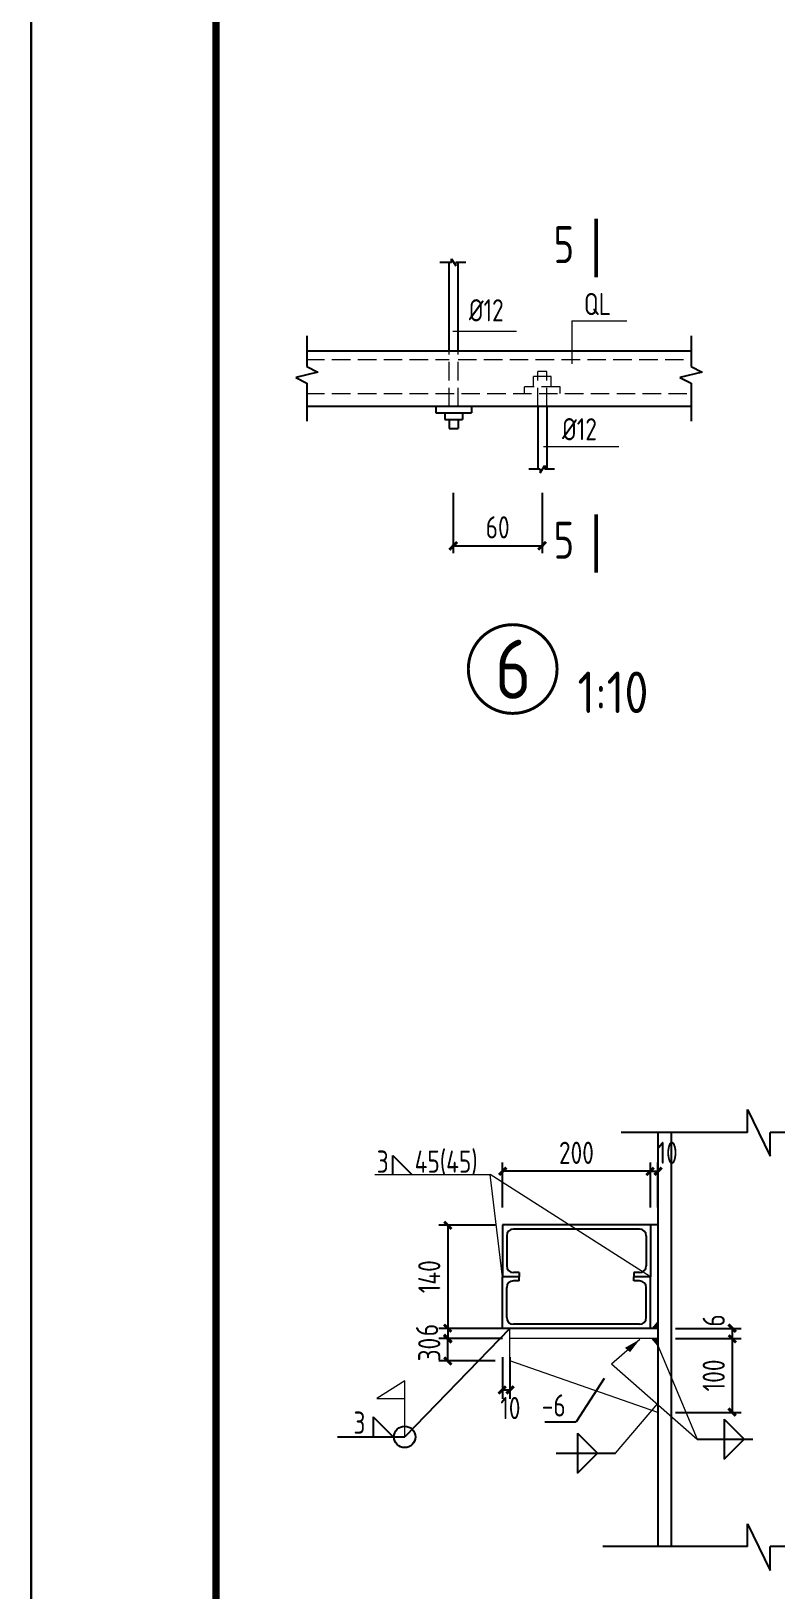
# Model space of a CAD drawing. Header units: millimetres. Extents: x 865974 to 875117, y 41124 to 44891.
# Drawn here: x 869770 to 869870.7, y 41347.9 to 41558.7 of the extents above; entities that cross this region are included whole.
import ezdxf

# ---------------------------------------------------------------- set-up
doc = ezdxf.new("R2010")
doc.units = ezdxf.units.MM
doc.header["$LTSCALE"] = 1000
doc.header["$MEASUREMENT"] = 0
doc.linetypes.add('DASH', pattern=[0.35, 0.25, -0.1])
for name, color, linetype, lineweight in [('1', 4, 'Continuous', 70), ('D3', 62, 'Continuous', 9), ('LZ', 64, 'Continuous', 9), ('数字', 3, 'Continuous', 9), ('细实线', 1, 'Continuous', 20)]:
    doc.layers.add(name, color=color, linetype=linetype, lineweight=lineweight)
for name, color, linetype in [('D1', 112, 'Continuous'), ('D2', 6, 'Continuous'), ('DIM', 7, 'Continuous'), ('PUB_DIM', 3, 'Continuous'), ('THIN', 7, 'Continuous'), ('文字', 7, 'Continuous'), ('桩', 6, 'Continuous')]:
    doc.layers.add(name, color=color, linetype=linetype)
doc.styles.add('GBHZ', font='gbenor.shx', dxfattribs={"width": 0.9, "bigfont": 'gbcbig.shx'})
doc.dimstyles.new('100', dxfattribs={"dimscale": 0, "dimtxt": 3, "dimasz": 0.01, "dimexe": 1, "dimexo": 2, "dimgap": 1, "dimtad": 1, "dimdec": 0, "dimlfac": 100, "dimdsep": 46, "dimtxsty": 'GBHZ', "dimblk": 'JT', "dimcen": -2.5, "dimclrd": 7, "dimclre": 7, "dimclrt": 7, "dimadec": 0, "dimazin": 0, "dimtfac": 1, "dimtdec": 0, "dimtix": 1, "dimtmove": 2, "dimatfit": 3, "dimldrblk": 'JT', "dimfxl": 0, "dimtolj": 1, "dimlwd": -1, "dimlwe": -1, "dimarcsym": 0})
doc.dimstyles.new('Y10', dxfattribs={"dimscale": 0, "dimtxt": 3, "dimasz": 0.01, "dimexe": 1.2, "dimexo": 1, "dimgap": 1, "dimtad": 1, "dimdec": 0, "dimlfac": 10, "dimzin": 0, "dimdsep": 46, "dimtxsty": 'GBHZ', "dimblk1": 'DX', "dimblk2": 'DX', "dimsah": 1, "dimcen": 0.09, "dimdle": 1, "dimadec": 0, "dimazin": 0, "dimtfac": 1, "dimtdec": 0, "dimtix": 1, "dimtmove": 2, "dimatfit": 3, "dimldrblk": 'DX', "dimfxl": 0, "dimtolj": 1, "dimtzin": 0, "dimarcsym": 0})

# ---------------------------------------------------------------- blocks, each defined once
blk = doc.blocks.new('JT')
at = {"color": 3}
blk.add_line((-20, 0), (20, 0), dxfattribs=at)
at = {"color": 3, "const_width": 40}
blk.add_lwpolyline([(-53, -53), (53, 53)], dxfattribs=at)
blk = doc.blocks.new('*D491')
at = {"layer": 'Defpoints', "color": 0, "linetype": 'ByBlock', "transparency": 16777216}
for p in [(869827.06, 41498.25), (869839.06, 41498.25), (869839.06, 41489.07)]:
    blk.add_point(p, dxfattribs=at)
at = {"layer": 'DIM', "color": 7, "linetype": 'ByBlock', "transparency": 16777216}
for p, q in [((869827.06, 41496.25), (869827.06, 41488.07)), ((869839.06, 41496.25), (869839.06, 41488.07)), ((869827.07, 41489.07), (869839.05, 41489.07))]:
    blk.add_line(p, q, dxfattribs=at)
at = {"layer": 'DIM', "color": 7, "linetype": 'ByBlock', "transparency": 16777216, "xscale": 0.01, "yscale": 0.01, "zscale": 0.01, "rotation": 180}
blk.add_blockref('JT', (869827.06, 41489.07), dxfattribs=at)
at = {"layer": 'DIM', "color": 7, "linetype": 'ByBlock', "transparency": 16777216, "xscale": 0.01, "yscale": 0.01, "zscale": 0.01}
blk.add_blockref('JT', (869839.06, 41489.07), dxfattribs=at)
at = {"layer": 'DIM', "color": 7, "linetype": 'ByBlock', "transparency": 16777216, "insert": (869833.06, 41491.57), "char_height": 3, "attachment_point": 5, "style": 'GBHZ'}
blk.add_mtext('\\A1;60', dxfattribs=at)
blk = doc.blocks.new('DX')
at = {"color": 0, "linetype": 'ByBlock', "const_width": 40}
blk.add_lwpolyline([(-54, -51), (46, 49)], dxfattribs=at)
blk = doc.blocks.new('*D719')
at = {"layer": 'Defpoints', "color": 0, "linetype": 'ByBlock', "transparency": 16777216}
for p in [(869833.71, 41397.23), (869826.31, 41383.24), (869833.71, 41383.24)]:
    blk.add_point(p, dxfattribs=at)
at = {"layer": 'DIM', "color": 0, "linetype": 'ByBlock', "lineweight": -2, "transparency": 16777216}
for p, q in [((869832.71, 41397.23), (869825.11, 41397.23)), ((869826.31, 41397.22), (869826.31, 41383.25)), ((869832.71, 41383.24), (869825.11, 41383.24))]:
    blk.add_line(p, q, dxfattribs=at)
at = {"layer": 'DIM', "color": 0, "linetype": 'ByBlock', "lineweight": -2, "transparency": 16777216, "xscale": 0.01, "yscale": 0.01, "zscale": 0.01}
for p, rotation in [((869826.31, 41397.23), 90), ((869826.31, 41383.24), 270)]:
    blk.add_blockref('DX', p, dxfattribs=dict(at, rotation=rotation))
at = {"layer": 'DIM', "color": 0, "linetype": 'ByBlock', "transparency": 16777216, "insert": (869823.81, 41390.24), "char_height": 3, "attachment_point": 5, "rotation": 90, "style": 'GBHZ'}
blk.add_mtext('\\A1;140', dxfattribs=at)
blk = doc.blocks.new('*D720')
at = {"layer": 'Defpoints', "color": 0, "linetype": 'ByBlock', "transparency": 16777216}
for p in [(869833.71, 41404.49), (869833.71, 41398.59), (869853.71, 41398.59)]:
    blk.add_point(p, dxfattribs=at)
at = {"layer": 'DIM', "color": 0, "linetype": 'ByBlock', "lineweight": -2, "transparency": 16777216}
for p, q in [((869833.71, 41399.59), (869833.71, 41405.69)), ((869853.71, 41399.59), (869853.71, 41405.69)), ((869853.7, 41404.49), (869833.72, 41404.49))]:
    blk.add_line(p, q, dxfattribs=at)
at = {"layer": 'DIM', "color": 0, "linetype": 'ByBlock', "lineweight": -2, "transparency": 16777216, "xscale": 0.01, "yscale": 0.01, "zscale": 0.01, "rotation": 180}
blk.add_blockref('DX', (869833.71, 41404.49), dxfattribs=at)
at = {"layer": 'DIM', "color": 0, "linetype": 'ByBlock', "lineweight": -2, "transparency": 16777216, "xscale": 0.01, "yscale": 0.01, "zscale": 0.01}
blk.add_blockref('DX', (869853.71, 41404.49), dxfattribs=at)
at = {"layer": 'DIM', "color": 0, "linetype": 'ByBlock', "transparency": 16777216, "insert": (869843.71, 41406.99), "char_height": 3, "attachment_point": 5, "style": 'GBHZ'}
blk.add_mtext('\\A1;200', dxfattribs=at)
blk = doc.blocks.new('*D721')
at = {"layer": 'Defpoints', "color": 0, "linetype": 'ByBlock', "transparency": 16777216}
for p in [(869856.09, 41383.24), (869856.09, 41381.88), (869864.78, 41381.88)]:
    blk.add_point(p, dxfattribs=at)
at = {"layer": 'DIM', "color": 0, "linetype": 'ByBlock', "lineweight": -2, "transparency": 16777216}
for p, q in [((869857.09, 41383.24), (869865.98, 41383.24)), ((869857.09, 41381.88), (869865.98, 41381.88)), ((869864.78, 41383.25), (869864.78, 41383.26)), ((869864.78, 41383.24), (869864.78, 41381.88)), ((869864.78, 41381.87), (869864.78, 41381.86))]:
    blk.add_line(p, q, dxfattribs=at)
at = {"layer": 'DIM', "color": 0, "linetype": 'ByBlock', "lineweight": -2, "transparency": 16777216, "xscale": 0.01, "yscale": 0.01, "zscale": 0.01}
for p, rotation in [((869864.78, 41383.24), 270), ((869864.78, 41381.88), 90)]:
    blk.add_blockref('DX', p, dxfattribs=dict(at, rotation=rotation))
at = {"layer": 'DIM', "color": 0, "linetype": 'ByBlock', "transparency": 16777216, "insert": (869862.28, 41384.32), "char_height": 3, "attachment_point": 5, "rotation": 90, "style": 'GBHZ'}
blk.add_mtext('\\A1;6', dxfattribs=at)
blk = doc.blocks.new('*D722')
at = {"layer": 'Defpoints', "color": 0, "linetype": 'ByBlock', "transparency": 16777216}
for p in [(869856.09, 41381.88), (869856.09, 41371.89), (869864.78, 41371.89)]:
    blk.add_point(p, dxfattribs=at)
at = {"layer": 'DIM', "color": 0, "linetype": 'ByBlock', "lineweight": -2, "transparency": 16777216}
for p, q in [((869857.09, 41381.88), (869865.98, 41381.88)), ((869864.78, 41381.87), (869864.78, 41371.9)), ((869857.09, 41371.89), (869865.98, 41371.89))]:
    blk.add_line(p, q, dxfattribs=at)
at = {"layer": 'DIM', "color": 0, "linetype": 'ByBlock', "lineweight": -2, "transparency": 16777216, "xscale": 0.01, "yscale": 0.01, "zscale": 0.01}
for p, rotation in [((869864.78, 41381.88), 90), ((869864.78, 41371.89), 270)]:
    blk.add_blockref('DX', p, dxfattribs=dict(at, rotation=rotation))
at = {"layer": 'DIM', "color": 0, "linetype": 'ByBlock', "transparency": 16777216, "insert": (869862.28, 41376.89), "char_height": 3, "attachment_point": 5, "rotation": 90, "style": 'GBHZ'}
blk.add_mtext('\\A1;100', dxfattribs=at)
blk = doc.blocks.new('*D723')
at = {"layer": 'Defpoints', "color": 0, "linetype": 'ByBlock', "transparency": 16777216}
for p in [(869833.71, 41380.36), (869834.71, 41380.36), (869834.71, 41374.92)]:
    blk.add_point(p, dxfattribs=at)
at = {"layer": 'DIM', "color": 0, "linetype": 'ByBlock', "lineweight": -2, "transparency": 16777216}
for p, q in [((869833.71, 41379.36), (869833.71, 41373.72)), ((869834.71, 41379.36), (869834.71, 41373.72)), ((869833.7, 41374.92), (869833.69, 41374.92)), ((869833.71, 41374.92), (869834.71, 41374.92)), ((869834.72, 41374.92), (869834.73, 41374.92))]:
    blk.add_line(p, q, dxfattribs=at)
at = {"layer": 'DIM', "color": 0, "linetype": 'ByBlock', "lineweight": -2, "transparency": 16777216, "xscale": 0.01, "yscale": 0.01, "zscale": 0.01}
blk.add_blockref('DX', (869833.71, 41374.92), dxfattribs=at)
at = {"layer": 'DIM', "color": 0, "linetype": 'ByBlock', "lineweight": -2, "transparency": 16777216, "xscale": 0.01, "yscale": 0.01, "zscale": 0.01, "rotation": 180}
blk.add_blockref('DX', (869834.71, 41374.92), dxfattribs=at)
at = {"layer": 'DIM', "color": 0, "linetype": 'ByBlock', "transparency": 16777216, "insert": (869834.78, 41372.48), "char_height": 3, "attachment_point": 5, "style": 'GBHZ'}
blk.add_mtext('\\A1;10', dxfattribs=at)
blk = doc.blocks.new('*D724')
at = {"layer": 'Defpoints', "color": 0, "linetype": 'ByBlock', "transparency": 16777216}
for p in [(869826.31, 41381.88), (869833.71, 41381.88), (869833.71, 41378.88)]:
    blk.add_point(p, dxfattribs=at)
at = {"layer": 'DIM', "color": 0, "linetype": 'ByBlock', "lineweight": -2, "transparency": 16777216}
for p, q in [((869832.71, 41381.88), (869825.11, 41381.88)), ((869826.31, 41381.89), (869826.31, 41381.9)), ((869826.31, 41378.88), (869826.31, 41381.88)), ((869832.71, 41378.88), (869825.11, 41378.88)), ((869826.31, 41378.87), (869826.31, 41378.86))]:
    blk.add_line(p, q, dxfattribs=at)
at = {"layer": 'DIM', "color": 0, "linetype": 'ByBlock', "lineweight": -2, "transparency": 16777216, "xscale": 0.01, "yscale": 0.01, "zscale": 0.01}
for p, rotation in [((869826.31, 41381.88), 270), ((869826.31, 41378.88), 90)]:
    blk.add_blockref('DX', p, dxfattribs=dict(at, rotation=rotation))
at = {"layer": 'DIM', "color": 0, "linetype": 'ByBlock', "transparency": 16777216, "insert": (869823.81, 41380.38), "char_height": 3, "attachment_point": 5, "rotation": 90, "style": 'GBHZ'}
blk.add_mtext('\\A1;30', dxfattribs=at)
blk = doc.blocks.new('*D725')
at = {"layer": 'Defpoints', "color": 0, "linetype": 'ByBlock', "transparency": 16777216}
for p in [(869826.31, 41381.88), (869834.71, 41381.88), (869834.76, 41383.24)]:
    blk.add_point(p, dxfattribs=at)
at = {"layer": 'DIM', "color": 0, "linetype": 'ByBlock', "lineweight": -2, "transparency": 16777216}
for p, q in [((869833.76, 41383.24), (869825.11, 41383.24)), ((869833.71, 41381.88), (869825.11, 41381.88)), ((869826.31, 41383.25), (869826.31, 41383.26)), ((869826.31, 41383.24), (869826.31, 41381.88)), ((869826.31, 41381.87), (869826.31, 41381.86))]:
    blk.add_line(p, q, dxfattribs=at)
at = {"layer": 'DIM', "color": 0, "linetype": 'ByBlock', "lineweight": -2, "transparency": 16777216, "xscale": 0.01, "yscale": 0.01, "zscale": 0.01}
for p, rotation in [((869826.31, 41383.24), 270), ((869826.31, 41381.88), 90)]:
    blk.add_blockref('DX', p, dxfattribs=dict(at, rotation=rotation))
at = {"layer": 'DIM', "color": 0, "linetype": 'ByBlock', "transparency": 16777216, "insert": (869823.52, 41383.03), "char_height": 3, "attachment_point": 5, "rotation": 90, "style": 'GBHZ'}
blk.add_mtext('\\A1;6', dxfattribs=at)
blk = doc.blocks.new('*D726')
at = {"layer": 'Defpoints', "color": 0, "linetype": 'ByBlock', "transparency": 16777216}
for p in [(869854.71, 41404.49), (869853.71, 41398.59), (869854.71, 41398.59)]:
    blk.add_point(p, dxfattribs=at)
at = {"layer": 'DIM', "color": 0, "linetype": 'ByBlock', "lineweight": -2, "transparency": 16777216}
for p, q in [((869853.71, 41399.59), (869853.71, 41405.69)), ((869854.71, 41399.59), (869854.71, 41405.69)), ((869853.7, 41404.49), (869853.69, 41404.49)), ((869853.71, 41404.49), (869854.71, 41404.49)), ((869854.72, 41404.49), (869854.73, 41404.49))]:
    blk.add_line(p, q, dxfattribs=at)
at = {"layer": 'DIM', "color": 0, "linetype": 'ByBlock', "lineweight": -2, "transparency": 16777216, "xscale": 0.01, "yscale": 0.01, "zscale": 0.01}
blk.add_blockref('DX', (869853.71, 41404.49), dxfattribs=at)
at = {"layer": 'DIM', "color": 0, "linetype": 'ByBlock', "lineweight": -2, "transparency": 16777216, "xscale": 0.01, "yscale": 0.01, "zscale": 0.01, "rotation": 180}
blk.add_blockref('DX', (869854.71, 41404.49), dxfattribs=at)
at = {"layer": 'DIM', "color": 0, "linetype": 'ByBlock', "transparency": 16777216, "insert": (869856.04, 41406.99), "char_height": 3, "attachment_point": 5, "style": 'GBHZ'}
blk.add_mtext('\\A1;10', dxfattribs=at)

msp = doc.modelspace()

# ---------------------------------------------------------------- linework, layer by layer
for p, q in [((869769.986, 41123.604), (869769.986, 41717.604)), ((869769.986, 41717.604), (869769.986, 41123.604))]:
    msp.add_line(p, q)
at = {"color": 0, "const_width": 1}
msp.add_lwpolyline([(870600.986, 41133.604), (869794.986, 41133.604), (869794.986, 41707.604), (870600.986, 41707.604)], close=True, dxfattribs=at)
at = {"linetype": 'ByBlock', "ltscale": 0.5, "const_width": 0.4}
msp.add_lwpolyline([(869829.093, 41472.41, 1), (869841.093, 41472.41, 1)], format="xyb", close=True, dxfattribs=at)
at = {"layer": '1', "color": 2, "const_width": 0.48}
for points in [[(869846.367, 41525.395), (869846.367, 41533.317)], [(869846.367, 41485.426), (869846.367, 41493.348)]]:
    msp.add_lwpolyline(points, dxfattribs=at)
at = {"layer": 'D1', "color": 251}
for p, q in [((869826.822, 41527.39), (869825.26, 41527.39)), ((869826.822, 41527.39), (869826.822, 41527.871)), ((869826.822, 41527.871), (869827.423, 41526.91)), ((869828.746, 41527.39), (869827.423, 41527.39)), ((869827.423, 41526.91), (869827.423, 41527.39)), ((869838.823, 41499.43), (869837.261, 41499.43)), ((869838.823, 41498.949), (869839.424, 41499.911)), ((869838.823, 41499.43), (869838.823, 41498.949)), ((869839.424, 41499.911), (869839.424, 41499.43)), ((869840.747, 41499.43), (869839.424, 41499.43)), ((869818.868, 41404.078), (869818.868, 41406.648)), ((869818.868, 41406.648), (869821.437, 41404.078)), ((869834.711, 41383.237), (869820.494, 41368.578, -5)), ((869816.238, 41371.283, -5), (869816.238, 41368.578, -5)), ((869816.238, 41371.283, -5), (869818.943, 41368.578, -5)), ((869811.41, 41368.578, -5), (869820.494, 41368.578, -5))]:
    msp.add_line(p, q, dxfattribs=at)
at = {"layer": 'D1'}
for p, q in [((869866.853, 41409.753), (869866.853, 41412.839)), ((869866.853, 41412.839), (869869.93, 41406.517)), ((869866.853, 41409.753), (869849.77, 41409.753)), ((869869.93, 41406.517), (869869.93, 41409.753)), ((869890.728, 41409.753), (869869.93, 41409.753)), ((869863.7, 41370.976), (869863.7, 41365.567)), ((869863.7, 41370.976), (869866.404, 41368.271)), ((869843.849, 41369.083), (869846.554, 41366.378)), ((869843.849, 41369.083), (869843.849, 41363.673)), ((869860.058, 41368.271), (869867.58, 41368.271)), ((869863.7, 41365.567), (869866.404, 41368.271)), ((869840.993, 41366.378), (869848.998, 41366.378)), ((869843.849, 41363.673), (869846.554, 41366.378)), ((869866.853, 41356.835), (869869.93, 41350.513)), ((869866.853, 41353.749), (869866.853, 41356.835)), ((869866.853, 41353.749), (869847.28, 41353.749)), ((869869.93, 41350.513), (869869.93, 41353.749)), ((869890.728, 41353.749), (869869.93, 41353.749))]:
    msp.add_line(p, q, dxfattribs=at)
at = {"layer": 'D1', "color": 251}
msp.add_circle((869820.494, 41368.578, -5), 1.451, dxfattribs=at)
at = {"layer": 'D2'}
for p, q in [((869826.498, 41515.448), (869826.498, 41527.39)), ((869827.7, 41515.448), (869827.7, 41527.39)), ((869807.158, 41515.448), (869826.498, 41515.448)), ((869807.158, 41515.448), (869826.498, 41515.448)), ((869826.498, 41515.448), (869859.204, 41515.448)), ((869827.7, 41515.448), (869859.204, 41515.448)), ((869807.158, 41507.946), (869859.204, 41507.946)), ((869824.695, 41507.946), (869824.695, 41507.044)), ((869829.503, 41507.946), (869829.503, 41507.044)), ((869838.499, 41507.946), (869838.499, 41499.43)), ((869839.701, 41507.946), (869839.701, 41499.43)), ((869824.695, 41507.044), (869829.503, 41507.044)), ((869825.897, 41507.044), (869825.897, 41506.142)), ((869825.897, 41506.142), (869828.301, 41506.142)), ((869826.498, 41506.142), (869826.498, 41504.94)), ((869827.7, 41506.142), (869827.7, 41504.94)), ((869828.301, 41507.044), (869828.301, 41506.142)), ((869826.498, 41504.94), (869827.7, 41504.94)), ((869854.711, 41409.753), (869854.711, 41353.805)), ((869856.514, 41409.753), (869856.514, 41353.805)), ((869833.711, 41397.234), (869833.711, 41390.235)), ((869854.711, 41397.234), (869833.711, 41397.234)), ((869852.249, 41396.67), (869835.182, 41396.67)), ((869853.714, 41397.234), (869853.714, 41390.235)), ((869834.28, 41395.769), (869834.28, 41391.7)), ((869853.15, 41395.769), (869853.15, 41391.7)), ((869835.971, 41390.235), (869833.711, 41390.235)), ((869833.711, 41383.237), (869833.711, 41390.235)), ((869835.971, 41390.235), (869833.711, 41390.235)), ((869835.971, 41390.799), (869835.182, 41390.799)), ((869835.971, 41390.799), (869835.971, 41390.235)), ((869835.971, 41389.672), (869835.971, 41390.235)), ((869852.249, 41390.799), (869851.46, 41390.799)), ((869851.46, 41390.799), (869851.46, 41390.235)), ((869853.714, 41390.235), (869851.46, 41390.235)), ((869851.46, 41389.672), (869851.46, 41390.235)), ((869853.714, 41390.235), (869851.46, 41390.235)), ((869853.714, 41383.237), (869853.714, 41390.235)), ((869834.28, 41384.702), (869834.28, 41388.77)), ((869835.971, 41389.672), (869835.182, 41389.672)), ((869852.249, 41389.672), (869851.46, 41389.672)), ((869853.15, 41384.702), (869853.15, 41388.77)), ((869852.249, 41383.801), (869835.182, 41383.801)), ((869854.711, 41383.237), (869833.711, 41383.237)), ((869854.711, 41383.237), (869854.711, 41371.888))]:
    msp.add_line(p, q, dxfattribs=at)
for centre, start, end in [((869835.182, 41395.769), 90, 180), ((869852.249, 41395.769), 0, 90), ((869835.182, 41391.7), 180, 270), ((869852.249, 41391.7), 270, 0), ((869835.182, 41388.77), 90, 180), ((869852.249, 41388.77), 0, 90), ((869835.182, 41384.702), 180, 270), ((869852.249, 41384.702), 270, 0)]:
    msp.add_arc(centre, 0.902, start, end, dxfattribs=at)
at = {"layer": 'D3', "color": 251}
for p, q in [((869843.085, 41519.478), (869843.085, 41513.662)), ((869843.085, 41519.478), (869850.547, 41519.478)), ((869827.002, 41518.115), (869835.601, 41518.115)), ((869839.243, 41502.517), (869849.424, 41502.517))]:
    msp.add_line(p, q, dxfattribs=at)
at = {"layer": 'D3'}
for p, q in [((869854.711, 41384.139), (869853.939, 41383.237)), ((869834.711, 41378.885), (869834.711, 41383.237)), ((869854.711, 41381.885), (869834.711, 41381.885)), ((869848.437, 41378.442), (869852.302, 41381.783)), ((869854.711, 41380.983), (869853.939, 41381.885)), ((869854.485, 41381.476), (869860.058, 41368.271)), ((869854.711, 41371.888), (869834.711, 41378.885)), ((869848.437, 41378.442), (869860.058, 41368.271)), ((869848.998, 41366.378), (869854.711, 41373.072))]:
    msp.add_line(p, q, dxfattribs=at)
for points in [[(869854.711, 41384.139), (869854.711, 41383.237), (869853.939, 41383.237), (869854.711, 41383.237)], [(869850.276, 41380.621), (869852.302, 41381.783), (869850.276, 41380.621), (869850.961, 41380.034)], [(869854.711, 41380.983), (869854.711, 41381.885), (869853.939, 41381.885), (869854.711, 41381.885)]]:
    msp.add_solid(points, dxfattribs=at)
at = {"layer": 'LZ', "color": 251, "linetype": 'DASH', "ltscale": 0.01}
for p, q in [((869807.158, 41514.246), (869826.498, 41514.246)), ((869826.498, 41507.946), (869826.498, 41515.448)), ((869827.7, 41507.946), (869827.7, 41515.448)), ((869827.7, 41514.246), (869859.204, 41514.246)), ((869838.499, 41507.946), (869838.499, 41512.654)), ((869839.701, 41512.654), (869838.499, 41512.654)), ((869839.701, 41507.946), (869839.701, 41512.654)), ((869841.504, 41510.55), (869836.696, 41510.55)), ((869836.696, 41509.648), (869836.696, 41510.55)), ((869837.898, 41510.55), (869837.898, 41511.952)), ((869840.302, 41511.952), (869837.898, 41511.952)), ((869840.302, 41510.55), (869840.302, 41511.952)), ((869841.504, 41509.648), (869841.504, 41510.55)), ((869807.158, 41509.648), (869859.204, 41509.648))]:
    msp.add_line(p, q, dxfattribs=at)
at = {"layer": 'THIN'}
for p, q in [((869807.251, 41517.448), (869807.251, 41513.322)), ((869859.204, 41517.448), (869859.204, 41513.322)), ((869808.751, 41512.572), (869805.751, 41511.822)), ((869807.251, 41513.322), (869808.751, 41512.572)), ((869860.704, 41512.572), (869857.704, 41511.822)), ((869859.204, 41513.322), (869860.704, 41512.572)), ((869805.751, 41511.822), (869807.251, 41511.072)), ((869807.251, 41511.072), (869807.251, 41505.946)), ((869857.704, 41511.822), (869859.204, 41511.072)), ((869859.204, 41511.072), (869859.204, 41505.946))]:
    msp.add_line(p, q, dxfattribs=at)
at = {"layer": '桩'}
for p in [(869847.446, 41376.479), (869839.457, 41370.6)]:
    msp.add_line(p, (869843.674, 41370.6), dxfattribs=at)
at = {"layer": '细实线', "color": 251}
for p, q in [((869816.44, 41404.078), (869832.027, 41404.078)), ((869853.714, 41390.235), (869832.027, 41404.078)), ((869820.494, 41376.14, -5), (869816.737, 41373.769, -5)), ((869820.494, 41368.578, -5), (869820.494, 41376.14, -5)), ((869816.737, 41373.769, -5), (869820.494, 41373.769, -5))]:
    msp.add_line(p, q, dxfattribs=at)
msp.add_lwpolyline([(869833.711, 41390.235), (869832.027, 41404.078)], dxfattribs=at)
msp.add_solid([(869820.494, 41373.769, -5), (869820.494, 41376.14, -5), (869816.737, 41373.769, -5), (869820.494, 41373.769, -5)], dxfattribs=at)

# ---------------------------------------------------------------- texts
at = {"layer": 'PUB_DIM', "style": 'GBHZ', "width": 0.9}
for p in [(869840.617, 41527.295), (869840.617, 41487.325)]:
    msp.add_text('5', height=5, dxfattribs=at).set_placement(p)
at = {"layer": '数字', "style": 'GBHZ', "width": 0.9}
for s, p in [('QL', (869844.724, 41520.267)), ('%%C12', (869829.165, 41519.418)), ('%%C12', (869841.768, 41503.338)), ('3', (869816.705, 41404.3)), ('45(45)', (869821.834, 41404.3)), ('-6', (869839.027, 41371.33)), ('3', (869813.566, 41369.002, -5))]:
    msp.add_text(s, height=3, dxfattribs=at).set_placement(p)
at = {"layer": '文字', "color": 6, "style": 'GBHZ'}
for s, height, p in [('6', 8, (869832.698, 41468.377)), ('1:10', 5.6, (869843.86, 41466.458, -0.009))]:
    msp.add_text(s, height=height, dxfattribs=at).set_placement(p)

# ---------------------------------------------------------------- dimensions: what is measured, and where the dimension line sits
at = {"layer": 'DIM', "color": 4, "linetype": 'ByBlock'}
dim = msp.add_linear_dim(base=(869839.064, 41489.075), p1=(869827.063, 41498.247), p2=(869839.064, 41498.247), dimstyle='100', override={"dimscale": 1, "dimlfac": 5}, dxfattribs=at)
dim.commit()
dim.dimension.update_dxf_attribs({"geometry": '*D491', "text_midpoint": (869833.063, 41491.575)})
at = {"layer": 'DIM', "linetype": 'ByBlock'}
for base, p1, p2, angle, picture, middle in [((869833.711, 41404.494), (869853.711, 41398.587), (869833.711, 41398.587), 180, '*D720', (869843.711, 41406.994)), ((869826.31, 41383.237), (869833.711, 41397.234), (869833.711, 41383.237), 270, '*D719', (869823.81, 41390.235)), ((869826.31, 41381.885), (869833.711, 41378.885), (869833.711, 41381.885), 90, '*D724', (869823.81, 41380.385)), ((869864.783, 41371.888), (869856.088, 41381.885), (869856.088, 41371.888), 270, '*D722', (869862.283, 41376.887))]:
    dim = msp.add_linear_dim(base=base, p1=p1, p2=p2, angle=angle, dimstyle='Y10', override={"dimscale": 1}, dxfattribs=at)
    dim.commit()
    dim.dimension.update_dxf_attribs({"geometry": picture, "text_midpoint": middle})
dim = msp.add_linear_dim(base=(869854.711, 41404.494), p1=(869853.711, 41398.587), p2=(869854.711, 41398.587), dimstyle='Y10', override={"dimscale": 1}, dxfattribs=at)
dim.commit()
dim.dimension.update_dxf_attribs({"geometry": '*D726', "text_midpoint": (869856.038, 41406.994), "dimtype": 160})
for base, p1, p2, picture, middle in [((869826.31, 41381.885), (869834.764, 41383.237), (869834.711, 41381.885), '*D725', (869823.516, 41383.033)), ((869864.783, 41381.885), (869856.088, 41383.237), (869856.088, 41381.885), '*D721', (869862.283, 41384.318))]:
    dim = msp.add_linear_dim(base=base, p1=p1, p2=p2, angle=270, text='6', dimstyle='Y10', override={"dimscale": 1}, dxfattribs=at)
    dim.commit()
    dim.dimension.update_dxf_attribs({"geometry": picture, "text_midpoint": middle, "dimtype": 160})
dim = msp.add_linear_dim(base=(869834.711, 41374.916), p1=(869833.711, 41380.357), p2=(869834.711, 41380.357), angle=180, dimstyle='Y10', override={"dimscale": 1}, dxfattribs=at)
dim.commit()
dim.dimension.update_dxf_attribs({"geometry": '*D723', "text_midpoint": (869834.782, 41372.477), "dimtype": 160})

doc.saveas('drawing.dxf')
